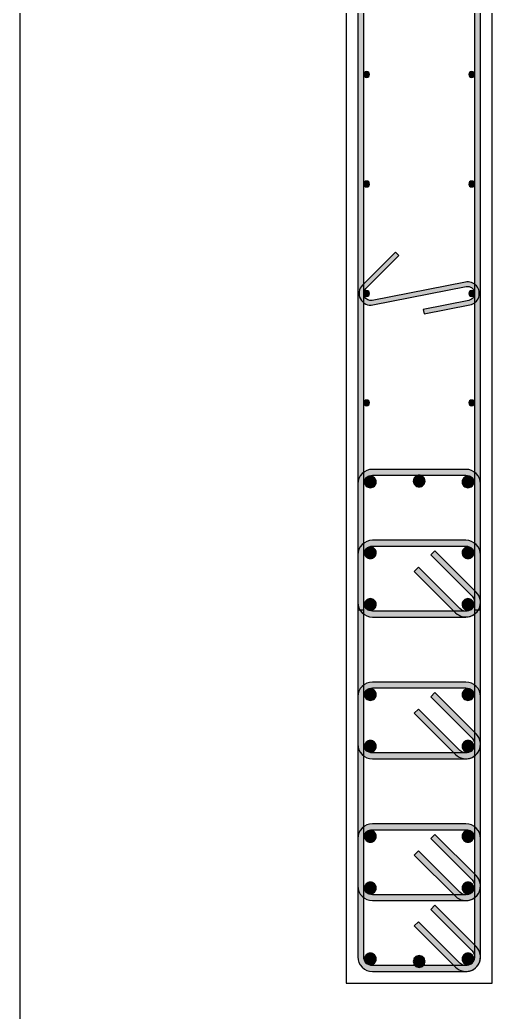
# Model space of a CAD drawing. Header units: millimetres. Extents: x -2171 to 1563, y -1758 to -1505.
# Drawn here: x -333.05 to -329, y -1621.18 to -1612.68 of the extents above; entities that cross this region are included whole.
import ezdxf

# ---------------------------------------------------------------- set-up
doc = ezdxf.new("R2010")
doc.units = ezdxf.units.MM
for name, color, linetype in [('Col_Det', 7, 'Continuous'), ('Col_Det_Fill', 7, 'Continuous'), ('Geo_Col_Pro_1', 7, 'Continuous')]:
    doc.layers.add(name, color=color, linetype=linetype)

msp = doc.modelspace()

# ---------------------------------------------------------------- hatches: boundary and pattern name
at = {"layer": 'Col_Det_Fill'}
for color, points in [(252, [(-330.1037, -1607.628), (-330.1537, -1607.628), (-330.1537, -1617.7311), (-330.1037, -1617.7311)]), (252, [(-329.1537, -1617.7311), (-329.1037, -1617.7311), (-329.1037, -1607.628), (-329.1537, -1607.628)]), (133, [(-330.0787, -1613.1732, 0.414214), (-330.0537, -1613.1482, 0.414214), (-330.0787, -1613.1232, 0.414214), (-330.1037, -1613.1482, 0.414214)]), (133, [(-329.1787, -1613.1732, 0.414214), (-329.1537, -1613.1482, 0.414214), (-329.1787, -1613.1232, 0.414214), (-329.2037, -1613.1482, 0.414214)]), (133, [(-330.0787, -1614.1106, 0.414214), (-330.0537, -1614.0856, 0.414214), (-330.0787, -1614.0606, 0.414214), (-330.1037, -1614.0856, 0.414214)]), (133, [(-329.1787, -1614.1106, 0.414214), (-329.1537, -1614.0856, 0.414214), (-329.1787, -1614.0606, 0.414214), (-329.2037, -1614.0856, 0.414214)]), (252, [(-330.1144, -1614.9523), (-330.0861, -1614.9805), (-329.8033, -1614.6977), (-329.8316, -1614.6694)]), (252, [(-330.0244, -1615.1211), (-330.0322, -1615.0819, -0.740735), (-330.0861, -1614.9805), (-330.1144, -1614.9523, 0.740735)]), (252, [(-329.2253, -1614.9641), (-329.233, -1614.9249), (-330.0322, -1615.0819), (-330.0244, -1615.1211)]), (252, [(-329.2022, -1615.0819), (-329.1944, -1615.1211, 1), (-329.233, -1614.9249), (-329.2253, -1614.9641, -1)]), (133, [(-330.0787, -1615.048, 0.414214), (-330.0537, -1615.023, 0.414214), (-330.0787, -1614.998, 0.414214), (-330.1037, -1615.023, 0.414214)]), (133, [(-329.1787, -1615.048, 0.414214), (-329.1537, -1615.023, 0.414214), (-329.1787, -1614.998, 0.414214), (-329.2037, -1615.023, 0.414214)]), (252, [(-329.5946, -1615.159), (-329.5869, -1615.1982), (-329.1944, -1615.1211), (-329.2022, -1615.0819)]), (133, [(-330.0787, -1615.9854, 0.414214), (-330.0537, -1615.9604, 0.414214), (-330.0787, -1615.9354, 0.414214), (-330.1037, -1615.9604, 0.414214)]), (133, [(-329.1787, -1615.9854, 0.414214), (-329.1537, -1615.9604, 0.414214), (-329.1787, -1615.9354, 0.414214), (-329.2037, -1615.9604, 0.414214)]), (252, [(-330.0287, -1616.5795), (-330.0287, -1616.5295, 0.414214), (-330.1537, -1616.6545), (-330.1037, -1616.6545, -0.414214)]), (252, [(-329.2287, -1616.5795), (-329.2287, -1616.5295), (-330.0287, -1616.5295), (-330.0287, -1616.5795)]), (252, [(-329.1537, -1616.6545), (-329.1037, -1616.6545, 0.414214), (-329.2287, -1616.5295), (-329.2287, -1616.5795, -0.414214)]), (252, [(-330.1037, -1616.6545), (-330.1537, -1616.6545), (-330.1537, -1620.7045), (-330.1037, -1620.7045)]), (12, [(-330.0464, -1616.6869, 0.414214), (-329.9964, -1616.6369, 0.414214), (-330.0464, -1616.5869, 0.414214), (-330.0964, -1616.6369, 0.414214)]), (133, [(-329.6287, -1616.6795, 0.414214), (-329.5787, -1616.6295, 0.414214), (-329.6287, -1616.5795, 0.414214), (-329.6787, -1616.6295, 0.414214)]), (12, [(-329.211, -1616.6869, 0.414214), (-329.161, -1616.6369, 0.414214), (-329.211, -1616.5869, 0.414214), (-329.261, -1616.6369, 0.414214)]), (252, [(-329.1537, -1620.7045), (-329.1037, -1620.7045), (-329.1037, -1616.6545), (-329.1537, -1616.6545)]), (252, [(-330.0287, -1617.1867), (-330.0287, -1617.1367, 0.414214), (-330.1537, -1617.2617), (-330.1037, -1617.2617, -0.414214)]), (252, [(-329.2287, -1617.1867), (-329.2287, -1617.1367), (-330.0287, -1617.1367), (-330.0287, -1617.1867)]), (252, [(-329.1537, -1617.2617), (-329.1037, -1617.2617, 0.414214), (-329.2287, -1617.1367), (-329.2287, -1617.1867, -0.414214)]), (56, [(-330.0464, -1617.294, 0.414214), (-329.9964, -1617.244, 0.414214), (-330.0464, -1617.194, 0.414214), (-330.0964, -1617.244, 0.414214)]), (252, [(-329.1757, -1617.6158), (-329.1403, -1617.5804), (-329.4939, -1617.2269), (-329.5292, -1617.2622)]), (56, [(-329.211, -1617.294, 0.414214), (-329.161, -1617.244, 0.414214), (-329.211, -1617.194, 0.414214), (-329.261, -1617.244, 0.414214)]), (252, [(-330.1037, -1617.2617), (-330.1537, -1617.2617), (-330.1537, -1617.6688), (-330.1037, -1617.6688)]), (252, [(-329.1537, -1617.6688), (-329.1037, -1617.6688), (-329.1037, -1617.2617), (-329.1537, -1617.2617)]), (252, [(-329.6353, -1617.3683), (-329.6707, -1617.4037), (-329.3171, -1617.7572), (-329.2818, -1617.7219)]), (252, [(-329.2287, -1617.7438), (-329.2287, -1617.7938, 0.668179), (-329.1403, -1617.5804), (-329.1757, -1617.6158, -0.668179)]), (252, [(-330.1037, -1617.6688), (-330.1537, -1617.6688, 0.414214), (-330.0287, -1617.7938), (-330.0287, -1617.7438, -0.414214)]), (56, [(-330.0464, -1617.7365, 0.414214), (-329.9964, -1617.6865, 0.414214), (-330.0464, -1617.6365, 0.414214), (-330.0964, -1617.6865, 0.414214)]), (252, [(-329.2818, -1617.7219), (-329.3171, -1617.7572, 0.668179), (-329.1037, -1617.6688), (-329.1537, -1617.6688, -0.668179)]), (56, [(-329.211, -1617.7365, 0.414214), (-329.161, -1617.6865, 0.414214), (-329.211, -1617.6365, 0.414214), (-329.261, -1617.6865, 0.414214)]), (252, [(-330.0287, -1617.7438), (-330.0287, -1617.7938), (-329.2287, -1617.7938), (-329.2287, -1617.7438)]), (252, [(-330.0287, -1618.401), (-330.0287, -1618.351, 0.414214), (-330.1537, -1618.476), (-330.1037, -1618.476, -0.414214)]), (252, [(-329.2287, -1618.401), (-329.2287, -1618.351), (-330.0287, -1618.351), (-330.0287, -1618.401)]), (252, [(-329.1537, -1618.476), (-329.1037, -1618.476, 0.414214), (-329.2287, -1618.351), (-329.2287, -1618.401, -0.414214)]), (56, [(-330.0464, -1618.5083, 0.414214), (-329.9964, -1618.4583, 0.414214), (-330.0464, -1618.4083, 0.414214), (-330.0964, -1618.4583, 0.414214)]), (252, [(-329.1757, -1618.8301), (-329.1403, -1618.7947), (-329.4939, -1618.4412), (-329.5292, -1618.4765)]), (56, [(-329.211, -1618.5083, 0.414214), (-329.161, -1618.4583, 0.414214), (-329.211, -1618.4083, 0.414214), (-329.261, -1618.4583, 0.414214)]), (252, [(-330.1037, -1618.476), (-330.1537, -1618.476), (-330.1537, -1618.8831), (-330.1037, -1618.8831)]), (252, [(-329.1537, -1618.8831), (-329.1037, -1618.8831), (-329.1037, -1618.476), (-329.1537, -1618.476)]), (252, [(-329.6353, -1618.5826), (-329.6707, -1618.6179), (-329.3171, -1618.9715), (-329.2818, -1618.9361)]), (56, [(-330.0464, -1618.9508, 0.414214), (-329.9964, -1618.9008, 0.414214), (-330.0464, -1618.8508, 0.414214), (-330.0964, -1618.9008, 0.414214)]), (56, [(-329.211, -1618.9508, 0.414214), (-329.161, -1618.9008, 0.414214), (-329.211, -1618.8508, 0.414214), (-329.261, -1618.9008, 0.414214)]), (252, [(-329.2287, -1618.9581), (-329.2287, -1619.0081, 0.668179), (-329.1403, -1618.7947), (-329.1757, -1618.8301, -0.668179)]), (252, [(-330.1037, -1618.8831), (-330.1537, -1618.8831, 0.414214), (-330.0287, -1619.0081), (-330.0287, -1618.9581, -0.414214)]), (252, [(-329.2818, -1618.9361), (-329.3171, -1618.9715, 0.668179), (-329.1037, -1618.8831), (-329.1537, -1618.8831, -0.668179)]), (252, [(-330.0287, -1618.9581), (-330.0287, -1619.0081), (-329.2287, -1619.0081), (-329.2287, -1618.9581)]), (252, [(-330.0287, -1619.6153), (-330.0287, -1619.5653, 0.414214), (-330.1537, -1619.6903), (-330.1037, -1619.6903, -0.414214)]), (56, [(-330.0464, -1619.7226, 0.414214), (-329.9964, -1619.6726, 0.414214), (-330.0464, -1619.6226, 0.414214), (-330.0964, -1619.6726, 0.414214)]), (252, [(-329.2287, -1619.6153), (-329.2287, -1619.5653), (-330.0287, -1619.5653), (-330.0287, -1619.6153)]), (56, [(-329.211, -1619.7226, 0.414214), (-329.161, -1619.6726, 0.414214), (-329.211, -1619.6226, 0.414214), (-329.261, -1619.6726, 0.414214)]), (252, [(-329.1537, -1619.6903), (-329.1037, -1619.6903, 0.414214), (-329.2287, -1619.5653), (-329.2287, -1619.6153, -0.414214)]), (252, [(-330.1037, -1619.6903), (-330.1537, -1619.6903), (-330.1537, -1620.0974), (-330.1037, -1620.0974)]), (252, [(-329.1757, -1620.0444), (-329.1403, -1620.009), (-329.4939, -1619.6555), (-329.5292, -1619.6908)]), (252, [(-329.1537, -1620.0974), (-329.1037, -1620.0974), (-329.1037, -1619.6903), (-329.1537, -1619.6903)]), (252, [(-329.6353, -1619.7969), (-329.6707, -1619.8322), (-329.3171, -1620.1858), (-329.2818, -1620.1504)]), (252, [(-329.2287, -1620.1724), (-329.2287, -1620.2224, 0.668179), (-329.1403, -1620.009), (-329.1757, -1620.0444, -0.668179)]), (252, [(-330.1037, -1620.0974), (-330.1537, -1620.0974, 0.414214), (-330.0287, -1620.2224), (-330.0287, -1620.1724, -0.414214)]), (56, [(-330.0464, -1620.1651, 0.414214), (-329.9964, -1620.1151, 0.414214), (-330.0464, -1620.0651, 0.414214), (-330.0964, -1620.1151, 0.414214)]), (252, [(-329.2818, -1620.1504), (-329.3171, -1620.1858, 0.668179), (-329.1037, -1620.0974), (-329.1537, -1620.0974, -0.668179)]), (56, [(-329.211, -1620.1651, 0.414214), (-329.161, -1620.1151, 0.414214), (-329.211, -1620.0651, 0.414214), (-329.261, -1620.1151, 0.414214)]), (252, [(-330.0287, -1620.1724), (-330.0287, -1620.2224), (-329.2287, -1620.2224), (-329.2287, -1620.1724)]), (252, [(-329.1757, -1620.6515), (-329.1403, -1620.6162), (-329.4939, -1620.2626), (-329.5292, -1620.298)]), (252, [(-329.6353, -1620.404), (-329.6707, -1620.4394), (-329.3171, -1620.7929), (-329.2818, -1620.7576)]), (252, [(-329.2287, -1620.7795), (-329.2287, -1620.8295, 0.668179), (-329.1403, -1620.6162), (-329.1757, -1620.6515, -0.668179)]), (252, [(-330.1037, -1620.7045), (-330.1537, -1620.7045, 0.414214), (-330.0287, -1620.8295), (-330.0287, -1620.7795, -0.414214)]), (12, [(-330.0464, -1620.7722, 0.414214), (-329.9964, -1620.7222, 0.414214), (-330.0464, -1620.6722, 0.414214), (-330.0964, -1620.7222, 0.414214)]), (133, [(-329.6287, -1620.7942, 0.414214), (-329.5787, -1620.7442, 0.414214), (-329.6287, -1620.6942, 0.414214), (-329.6787, -1620.7442, 0.414214)]), (252, [(-329.2818, -1620.7576), (-329.3171, -1620.7929, 0.668179), (-329.1037, -1620.7045), (-329.1537, -1620.7045, -0.668179)]), (12, [(-329.211, -1620.7722, 0.414214), (-329.161, -1620.7222, 0.414214), (-329.211, -1620.6722, 0.414214), (-329.261, -1620.7222, 0.414214)]), (252, [(-330.0287, -1620.7795), (-330.0287, -1620.8295), (-329.2287, -1620.8295), (-329.2287, -1620.7795)])]:
    msp.add_hatch(color=color, dxfattribs=at).paths.add_polyline_path(points)

# ---------------------------------------------------------------- linework, layer by layer
at = {"layer": 'Col_Det', "color": 7}
for points in [[(-330.2537, -1604.4295), (-330.2537, -1620.9295)], [(-329.0037, -1620.9295), (-329.0037, -1605.6795)], [(-330.1537, -1607.628), (-330.1537, -1617.7311)], [(-330.1037, -1617.7311), (-330.1037, -1607.628)], [(-329.1537, -1607.628), (-329.1537, -1617.7311)], [(-329.1037, -1617.7311), (-329.1037, -1607.628)], [(-329.8316, -1614.6694), (-330.1144, -1614.9523)], [(-330.0861, -1614.9805), (-329.8033, -1614.6977)], [(-329.8033, -1614.6977), (-329.8316, -1614.6694)], [(-329.233, -1614.9249), (-330.0322, -1615.0819)], [(-330.0244, -1615.1211), (-329.2253, -1614.9641)], [(-329.2022, -1615.0819), (-329.5946, -1615.159)], [(-329.5869, -1615.1982), (-329.1944, -1615.1211)], [(-329.5946, -1615.159), (-329.5869, -1615.1982)], [(-329.2287, -1616.5295), (-330.0287, -1616.5295)], [(-330.1537, -1616.6545), (-330.1537, -1620.7045)], [(-330.1037, -1620.7045), (-330.1037, -1616.6545)], [(-330.0287, -1616.5795), (-329.2287, -1616.5795)], [(-329.1537, -1616.6545), (-329.1537, -1620.7045)], [(-329.1037, -1620.7045), (-329.1037, -1616.6545)], [(-329.2287, -1617.1367), (-330.0287, -1617.1367)], [(-330.0287, -1617.1867), (-329.2287, -1617.1867)], [(-329.4939, -1617.2269), (-329.5292, -1617.2622)], [(-329.1403, -1617.5804), (-329.4939, -1617.2269)], [(-330.1537, -1617.2617), (-330.1537, -1617.6688)], [(-330.1037, -1617.6688), (-330.1037, -1617.2617)], [(-329.5292, -1617.2622), (-329.1757, -1617.6158)], [(-329.1537, -1617.2617), (-329.1537, -1617.6688)], [(-329.1037, -1617.6688), (-329.1037, -1617.2617)], [(-329.6353, -1617.3683), (-329.6707, -1617.4037)], [(-329.6707, -1617.4037), (-329.3171, -1617.7572)], [(-329.2818, -1617.7219), (-329.6353, -1617.3683)], [(-330.1537, -1617.7311), (-330.1037, -1617.7311)], [(-329.2287, -1617.7438), (-330.0287, -1617.7438)], [(-329.1537, -1617.7311), (-329.1037, -1617.7311)], [(-330.0287, -1617.7938), (-329.2287, -1617.7938)], [(-329.2287, -1618.351), (-330.0287, -1618.351)], [(-330.0287, -1618.401), (-329.2287, -1618.401)], [(-329.4939, -1618.4412), (-329.5292, -1618.4765)], [(-329.1403, -1618.7947), (-329.4939, -1618.4412)], [(-330.1537, -1618.476), (-330.1537, -1618.8831)], [(-330.1037, -1618.8831), (-330.1037, -1618.476)], [(-329.5292, -1618.4765), (-329.1757, -1618.8301)], [(-329.1537, -1618.476), (-329.1537, -1618.8831)], [(-329.1037, -1618.8831), (-329.1037, -1618.476)], [(-329.6353, -1618.5826), (-329.6707, -1618.6179)], [(-329.6707, -1618.6179), (-329.3171, -1618.9715)], [(-329.2818, -1618.9361), (-329.6353, -1618.5826)], [(-329.2287, -1618.9581), (-330.0287, -1618.9581)], [(-330.0287, -1619.0081), (-329.2287, -1619.0081)], [(-329.2287, -1619.5653), (-330.0287, -1619.5653)], [(-330.0287, -1619.6153), (-329.2287, -1619.6153)], [(-330.1537, -1619.6903), (-330.1537, -1620.0974)], [(-330.1037, -1620.0974), (-330.1037, -1619.6903)], [(-329.4939, -1619.6555), (-329.5292, -1619.6908)], [(-329.5292, -1619.6908), (-329.1757, -1620.0444)], [(-329.1403, -1620.009), (-329.4939, -1619.6555)], [(-329.1537, -1619.6903), (-329.1537, -1620.0974)], [(-329.1037, -1620.0974), (-329.1037, -1619.6903)], [(-329.6353, -1619.7969), (-329.6707, -1619.8322)], [(-329.2818, -1620.1504), (-329.6353, -1619.7969)], [(-329.6707, -1619.8322), (-329.3171, -1620.1858)], [(-329.2287, -1620.1724), (-330.0287, -1620.1724)], [(-330.0287, -1620.2224), (-329.2287, -1620.2224)], [(-329.4939, -1620.2626), (-329.5292, -1620.298)], [(-329.5292, -1620.298), (-329.1757, -1620.6515)], [(-329.1403, -1620.6162), (-329.4939, -1620.2626)], [(-329.6353, -1620.404), (-329.6707, -1620.4394)], [(-329.6707, -1620.4394), (-329.3171, -1620.7929)], [(-329.2818, -1620.7576), (-329.6353, -1620.404)], [(-329.2287, -1620.7795), (-330.0287, -1620.7795)], [(-330.0287, -1620.8295), (-329.2287, -1620.8295)], [(-330.2537, -1620.9295), (-329.0037, -1620.9295)]]:
    msp.add_lwpolyline(points, dxfattribs=at)
for points in [[(-330.0787, -1613.1232, 0.414214), (-330.1037, -1613.1482, 0.414214)], [(-330.1037, -1613.1482, 0.414214), (-330.0787, -1613.1732, 0.414214)], [(-330.0537, -1613.1482, 0.414214), (-330.0787, -1613.1232, 0.414214)], [(-330.0787, -1613.1732, 0.414214), (-330.0537, -1613.1482, 0.414214)], [(-329.1787, -1613.1232, 0.414214), (-329.2037, -1613.1482, 0.414214)], [(-329.2037, -1613.1482, 0.414214), (-329.1787, -1613.1732, 0.414214)], [(-329.1537, -1613.1482, 0.414214), (-329.1787, -1613.1232, 0.414214)], [(-329.1787, -1613.1732, 0.414214), (-329.1537, -1613.1482, 0.414214)], [(-330.0787, -1614.0606, 0.414214), (-330.1037, -1614.0856, 0.414214)], [(-330.1037, -1614.0856, 0.414214), (-330.0787, -1614.1106, 0.414214)], [(-330.0537, -1614.0856, 0.414214), (-330.0787, -1614.0606, 0.414214)], [(-330.0787, -1614.1106, 0.414214), (-330.0537, -1614.0856, 0.414214)], [(-329.1787, -1614.0606, 0.414214), (-329.2037, -1614.0856, 0.414214)], [(-329.2037, -1614.0856, 0.414214), (-329.1787, -1614.1106, 0.414214)], [(-329.1537, -1614.0856, 0.414214), (-329.1787, -1614.0606, 0.414214)], [(-329.1787, -1614.1106, 0.414214), (-329.1537, -1614.0856, 0.414214)], [(-330.1144, -1614.9523, 0.740735), (-330.0244, -1615.1211, 0.740735)], [(-329.1944, -1615.1211, 1), (-329.233, -1614.9249)], [(-329.2253, -1614.9641, -1), (-329.2022, -1615.0819, -1)], [(-330.0322, -1615.0819, -0.740735), (-330.0861, -1614.9805)], [(-330.0787, -1614.998, 0.414214), (-330.1037, -1615.023, 0.414214)], [(-330.1037, -1615.023, 0.414214), (-330.0787, -1615.048, 0.414214)], [(-330.0537, -1615.023, 0.414214), (-330.0787, -1614.998, 0.414214)], [(-330.0787, -1615.048, 0.414214), (-330.0537, -1615.023, 0.414214)], [(-329.1787, -1614.998, 0.414214), (-329.2037, -1615.023, 0.414214)], [(-329.2037, -1615.023, 0.414214), (-329.1787, -1615.048, 0.414214)], [(-329.1537, -1615.023, 0.414214), (-329.1787, -1614.998, 0.414214)], [(-329.1787, -1615.048, 0.414214), (-329.1537, -1615.023, 0.414214)], [(-330.0787, -1615.9354, 0.414214), (-330.1037, -1615.9604, 0.414214)], [(-330.1037, -1615.9604, 0.414214), (-330.0787, -1615.9854, 0.414214)], [(-330.0537, -1615.9604, 0.414214), (-330.0787, -1615.9354, 0.414214)], [(-330.0787, -1615.9854, 0.414214), (-330.0537, -1615.9604, 0.414214)], [(-329.1787, -1615.9354, 0.414214), (-329.2037, -1615.9604, 0.414214)], [(-329.2037, -1615.9604, 0.414214), (-329.1787, -1615.9854, 0.414214)], [(-329.1537, -1615.9604, 0.414214), (-329.1787, -1615.9354, 0.414214)], [(-329.1787, -1615.9854, 0.414214), (-329.1537, -1615.9604, 0.414214)], [(-330.0287, -1616.5295, 0.414214), (-330.1537, -1616.6545)], [(-329.1037, -1616.6545, 0.414214), (-329.2287, -1616.5295)], [(-330.1037, -1616.6545, -0.414214), (-330.0287, -1616.5795, -0.414214)], [(-330.0464, -1616.5869, 0.414214), (-330.0964, -1616.6369, 0.414214)], [(-330.0964, -1616.6369, 0.414214), (-330.0464, -1616.6869, 0.414214)], [(-329.9964, -1616.6369, 0.414214), (-330.0464, -1616.5869, 0.414214)], [(-330.0464, -1616.6869, 0.414214), (-329.9964, -1616.6369, 0.414214)], [(-329.6287, -1616.5795, 0.414214), (-329.6787, -1616.6295, 0.414214)], [(-329.6787, -1616.6295, 0.414214), (-329.6287, -1616.6795, 0.414214)], [(-329.5787, -1616.6295, 0.414214), (-329.6287, -1616.5795, 0.414214)], [(-329.6287, -1616.6795, 0.414214), (-329.5787, -1616.6295, 0.414214)], [(-329.211, -1616.5869, 0.414214), (-329.261, -1616.6369, 0.414214)], [(-329.261, -1616.6369, 0.414214), (-329.211, -1616.6869, 0.414214)], [(-329.2287, -1616.5795, -0.414214), (-329.1537, -1616.6545, -0.414214)], [(-329.161, -1616.6369, 0.414214), (-329.211, -1616.5869, 0.414214)], [(-329.211, -1616.6869, 0.414214), (-329.161, -1616.6369, 0.414214)], [(-330.0287, -1617.1367, 0.414214), (-330.1537, -1617.2617)], [(-329.1037, -1617.2617, 0.414214), (-329.2287, -1617.1367)], [(-330.1037, -1617.2617, -0.414214), (-330.0287, -1617.1867, -0.414214)], [(-330.0464, -1617.194, 0.414214), (-330.0964, -1617.244, 0.414214)], [(-330.0964, -1617.244, 0.414214), (-330.0464, -1617.294, 0.414214)], [(-329.9964, -1617.244, 0.414214), (-330.0464, -1617.194, 0.414214)], [(-330.0464, -1617.294, 0.414214), (-329.9964, -1617.244, 0.414214)], [(-329.211, -1617.194, 0.414214), (-329.261, -1617.244, 0.414214)], [(-329.261, -1617.244, 0.414214), (-329.211, -1617.294, 0.414214)], [(-329.2287, -1617.1867, -0.414214), (-329.1537, -1617.2617, -0.414214)], [(-329.161, -1617.244, 0.414214), (-329.211, -1617.194, 0.414214)], [(-329.211, -1617.294, 0.414214), (-329.161, -1617.244, 0.414214)], [(-329.2287, -1617.7938, 0.668179), (-329.1403, -1617.5804)], [(-330.1537, -1617.6688, 0.414214), (-330.0287, -1617.7938)], [(-330.0287, -1617.7438, -0.414214), (-330.1037, -1617.6688, -0.414214)], [(-330.0464, -1617.6365, 0.414214), (-330.0964, -1617.6865, 0.414214)], [(-329.9964, -1617.6865, 0.414214), (-330.0464, -1617.6365, 0.414214)], [(-329.3171, -1617.7572, 0.668179), (-329.1037, -1617.6688)], [(-329.1537, -1617.6688, -0.668179), (-329.2818, -1617.7219, -0.668179)], [(-329.211, -1617.6365, 0.414214), (-329.261, -1617.6865, 0.414214)], [(-329.1757, -1617.6158, -0.668179), (-329.2287, -1617.7438, -0.668179)], [(-329.161, -1617.6865, 0.414214), (-329.211, -1617.6365, 0.414214)], [(-330.0964, -1617.6865, 0.414214), (-330.0464, -1617.7365, 0.414214)], [(-330.0464, -1617.7365, 0.414214), (-329.9964, -1617.6865, 0.414214)], [(-329.261, -1617.6865, 0.414214), (-329.211, -1617.7365, 0.414214)], [(-329.211, -1617.7365, 0.414214), (-329.161, -1617.6865, 0.414214)], [(-330.0287, -1618.351, 0.414214), (-330.1537, -1618.476)], [(-329.1037, -1618.476, 0.414214), (-329.2287, -1618.351)], [(-330.1037, -1618.476, -0.414214), (-330.0287, -1618.401, -0.414214)], [(-330.0464, -1618.4083, 0.414214), (-330.0964, -1618.4583, 0.414214)], [(-329.9964, -1618.4583, 0.414214), (-330.0464, -1618.4083, 0.414214)], [(-329.211, -1618.4083, 0.414214), (-329.261, -1618.4583, 0.414214)], [(-329.2287, -1618.401, -0.414214), (-329.1537, -1618.476, -0.414214)], [(-329.161, -1618.4583, 0.414214), (-329.211, -1618.4083, 0.414214)], [(-330.0964, -1618.4583, 0.414214), (-330.0464, -1618.5083, 0.414214)], [(-330.0464, -1618.5083, 0.414214), (-329.9964, -1618.4583, 0.414214)], [(-329.261, -1618.4583, 0.414214), (-329.211, -1618.5083, 0.414214)], [(-329.211, -1618.5083, 0.414214), (-329.161, -1618.4583, 0.414214)], [(-330.0464, -1618.8508, 0.414214), (-330.0964, -1618.9008, 0.414214)], [(-329.9964, -1618.9008, 0.414214), (-330.0464, -1618.8508, 0.414214)], [(-329.211, -1618.8508, 0.414214), (-329.261, -1618.9008, 0.414214)], [(-329.2287, -1619.0081, 0.668179), (-329.1403, -1618.7947)], [(-329.1757, -1618.8301, -0.668179), (-329.2287, -1618.9581, -0.668179)], [(-329.161, -1618.9008, 0.414214), (-329.211, -1618.8508, 0.414214)], [(-330.1537, -1618.8831, 0.414214), (-330.0287, -1619.0081)], [(-330.0287, -1618.9581, -0.414214), (-330.1037, -1618.8831, -0.414214)], [(-330.0964, -1618.9008, 0.414214), (-330.0464, -1618.9508, 0.414214)], [(-330.0464, -1618.9508, 0.414214), (-329.9964, -1618.9008, 0.414214)], [(-329.3171, -1618.9715, 0.668179), (-329.1037, -1618.8831)], [(-329.1537, -1618.8831, -0.668179), (-329.2818, -1618.9361, -0.668179)], [(-329.261, -1618.9008, 0.414214), (-329.211, -1618.9508, 0.414214)], [(-329.211, -1618.9508, 0.414214), (-329.161, -1618.9008, 0.414214)], [(-330.0287, -1619.5653, 0.414214), (-330.1537, -1619.6903)], [(-330.1037, -1619.6903, -0.414214), (-330.0287, -1619.6153, -0.414214)], [(-330.0464, -1619.6226, 0.414214), (-330.0964, -1619.6726, 0.414214)], [(-329.9964, -1619.6726, 0.414214), (-330.0464, -1619.6226, 0.414214)], [(-329.211, -1619.6226, 0.414214), (-329.261, -1619.6726, 0.414214)], [(-329.1037, -1619.6903, 0.414214), (-329.2287, -1619.5653)], [(-329.2287, -1619.6153, -0.414214), (-329.1537, -1619.6903, -0.414214)], [(-329.161, -1619.6726, 0.414214), (-329.211, -1619.6226, 0.414214)], [(-330.0964, -1619.6726, 0.414214), (-330.0464, -1619.7226, 0.414214)], [(-330.0464, -1619.7226, 0.414214), (-329.9964, -1619.6726, 0.414214)], [(-329.261, -1619.6726, 0.414214), (-329.211, -1619.7226, 0.414214)], [(-329.211, -1619.7226, 0.414214), (-329.161, -1619.6726, 0.414214)], [(-329.2287, -1620.2224, 0.668179), (-329.1403, -1620.009)], [(-329.1757, -1620.0444, -0.668179), (-329.2287, -1620.1724, -0.668179)], [(-330.1537, -1620.0974, 0.414214), (-330.0287, -1620.2224)], [(-330.0287, -1620.1724, -0.414214), (-330.1037, -1620.0974, -0.414214)], [(-330.0464, -1620.0651, 0.414214), (-330.0964, -1620.1151, 0.414214)], [(-330.0964, -1620.1151, 0.414214), (-330.0464, -1620.1651, 0.414214)], [(-329.9964, -1620.1151, 0.414214), (-330.0464, -1620.0651, 0.414214)], [(-330.0464, -1620.1651, 0.414214), (-329.9964, -1620.1151, 0.414214)], [(-329.3171, -1620.1858, 0.668179), (-329.1037, -1620.0974)], [(-329.1537, -1620.0974, -0.668179), (-329.2818, -1620.1504, -0.668179)], [(-329.211, -1620.0651, 0.414214), (-329.261, -1620.1151, 0.414214)], [(-329.261, -1620.1151, 0.414214), (-329.211, -1620.1651, 0.414214)], [(-329.161, -1620.1151, 0.414214), (-329.211, -1620.0651, 0.414214)], [(-329.211, -1620.1651, 0.414214), (-329.161, -1620.1151, 0.414214)], [(-329.2287, -1620.8295, 0.668179), (-329.1403, -1620.6162)], [(-329.1757, -1620.6515, -0.668179), (-329.2287, -1620.7795, -0.668179)], [(-330.1537, -1620.7045, 0.414214), (-330.0287, -1620.8295)], [(-330.0287, -1620.7795, -0.414214), (-330.1037, -1620.7045, -0.414214)], [(-330.0464, -1620.6722, 0.414214), (-330.0964, -1620.7222, 0.414214)], [(-330.0964, -1620.7222, 0.414214), (-330.0464, -1620.7722, 0.414214)], [(-329.9964, -1620.7222, 0.414214), (-330.0464, -1620.6722, 0.414214)], [(-330.0464, -1620.7722, 0.414214), (-329.9964, -1620.7222, 0.414214)], [(-329.6287, -1620.6942, 0.414214), (-329.6787, -1620.7442, 0.414214)], [(-329.5787, -1620.7442, 0.414214), (-329.6287, -1620.6942, 0.414214)], [(-329.3171, -1620.7929, 0.668179), (-329.1037, -1620.7045)], [(-329.1537, -1620.7045, -0.668179), (-329.2818, -1620.7576, -0.668179)], [(-329.211, -1620.6722, 0.414214), (-329.261, -1620.7222, 0.414214)], [(-329.261, -1620.7222, 0.414214), (-329.211, -1620.7722, 0.414214)], [(-329.161, -1620.7222, 0.414214), (-329.211, -1620.6722, 0.414214)], [(-329.211, -1620.7722, 0.414214), (-329.161, -1620.7222, 0.414214)], [(-329.6787, -1620.7442, 0.414214), (-329.6287, -1620.7942, 0.414214)], [(-329.6287, -1620.7942, 0.414214), (-329.5787, -1620.7442, 0.414214)]]:
    msp.add_lwpolyline(points, format="xyb", dxfattribs=at)
at = {"layer": 'Geo_Col_Pro_1', "color": 4, "linetype": 'Continuous', "ltscale": 0.5}
msp.add_line((-333.0483, -1598.3514), (-333.0483, -1630.2944), dxfattribs=at)

doc.saveas('drawing.dxf')
